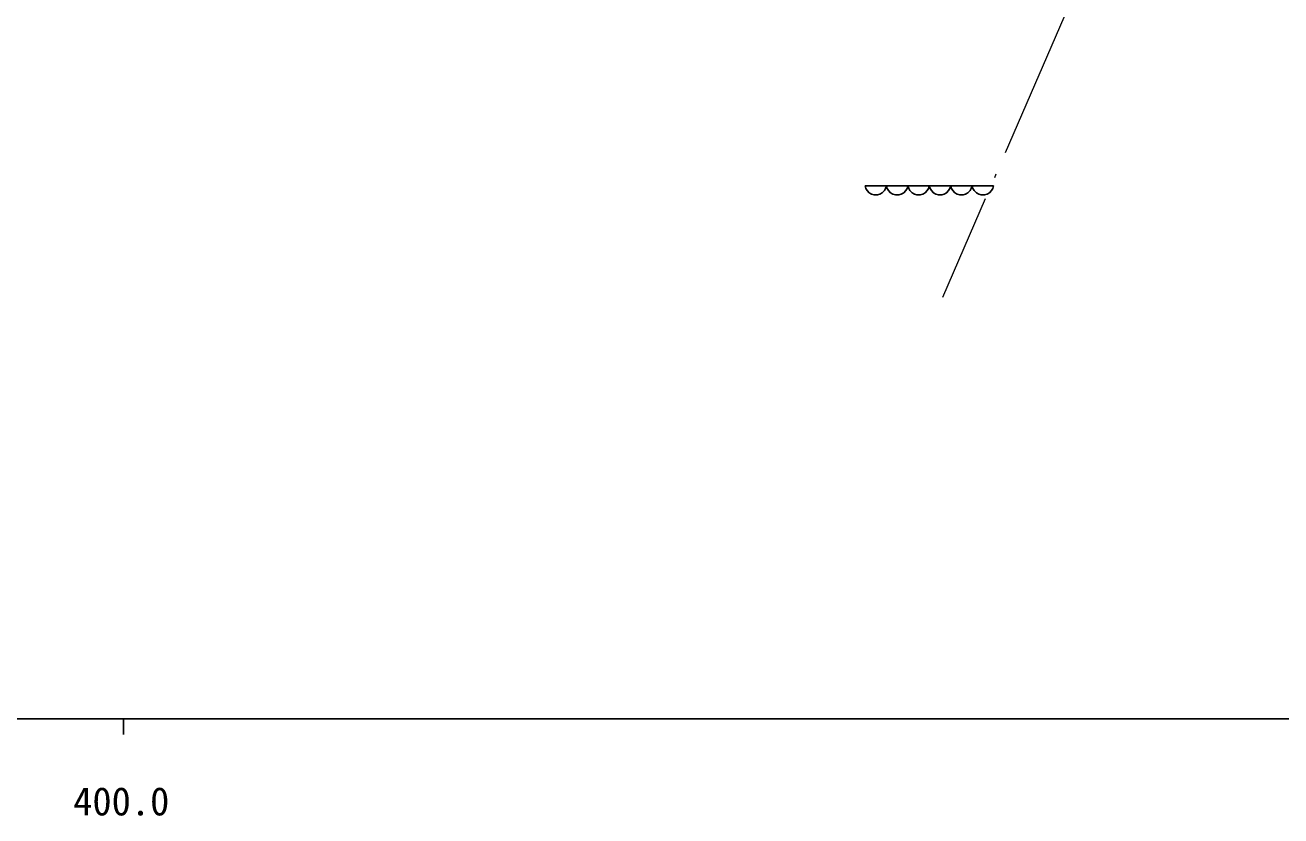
# Model space of a CAD drawing. Units: millimetres, scale not verified. Extents: x 40000 to 680000, y 20000 to 380000.
# Drawn here: x 461612 to 543020, y 198715 to 249969 of the extents above; entities that cross this region are included whole.
import ezdxf
from ezdxf.enums import TextEntityAlignment as Align

# ---------------------------------------------------------------- set-up
doc = ezdxf.new("R2010")
doc.units = ezdxf.units.MM
doc.header["$LTSCALE"] = 1000
doc.linetypes.add('LONG_DASHED_DOTTED', pattern=[15.25, 12, -1.5, 0.25, -1.5])
for name, color, linetype, lineweight in [('M-BGD', 7, 'Continuous', 25), ('M-BMK-LINE', 2, 'LONG_DASHED_DOTTED', 13), ('M-TTL-BAND', 7, 'Continuous', 25)]:
    doc.layers.add(name, color=color, linetype=linetype, lineweight=lineweight)
doc.styles.add('ＭＳ ゴシック', font='')
doc.styles.get('ＭＳ ゴシック').set_extended_font_data('MS Gothic')

msp = doc.modelspace()

# ---------------------------------------------------------------- linework, layer by layer
at = {"layer": 'M-BGD'}
msp.add_line((516060, 239544), (524396, 239544), dxfattribs=at)
for points in [[(516060, 239544), (516112, 239384), (516196, 239249), (516331, 239096), (516484, 239012), (516647, 238960), (516863, 238960), (517026, 239012), (517179, 239096), (517314, 239249), (517394, 239384), (517450, 239544)], [(517450, 239544), (517502, 239384), (517585, 239249), (517720, 239096), (517873, 239012), (518037, 238960), (518252, 238960), (518415, 239012), (518568, 239096), (518703, 239249), (518783, 239384), (518839, 239544)], [(518839, 239544), (518891, 239384), (518974, 239249), (519110, 239096), (519263, 239012), (519426, 238960), (519641, 238960), (519804, 239012), (519957, 239096), (520093, 239249), (520173, 239384), (520228, 239544)], [(520228, 239544), (520280, 239384), (520364, 239249), (520499, 239096), (520652, 239012), (520815, 238960), (521031, 238960), (521194, 239012), (521347, 239096), (521482, 239249), (521562, 239384), (521618, 239544)], [(521618, 239544), (521670, 239384), (521753, 239249), (521888, 239096), (522041, 239012), (522205, 238960), (522420, 238960), (522583, 239012), (522736, 239096), (522871, 239249), (522951, 239384), (523007, 239544)], [(523007, 239544), (523059, 239384), (523142, 239249), (523278, 239096), (523431, 239012), (523594, 238960), (523809, 238960), (523972, 239012), (524125, 239096), (524261, 239249), (524341, 239384), (524396, 239544)]]:
    msp.add_lwpolyline(points, dxfattribs=at)
at = {"layer": 'M-BMK-LINE'}
msp.add_line((542044, 280679), (521084, 232311), dxfattribs=at)
at = {"layer": 'M-TTL-BAND'}
for p, q in [((40000, 205000), (579000, 205000)), ((468000, 205000), (468000, 204000))]:
    msp.add_line(p, q, dxfattribs=at)

# ---------------------------------------------------------------- texts
at = {"layer": 'M-TTL-BAND', "style": 'ＭＳ ゴシック'}
msp.add_text('400.0', height=1833, dxfattribs=at).set_placement((467844, 198195), align=Align.BOTTOM_CENTER)

doc.saveas('drawing.dxf')
